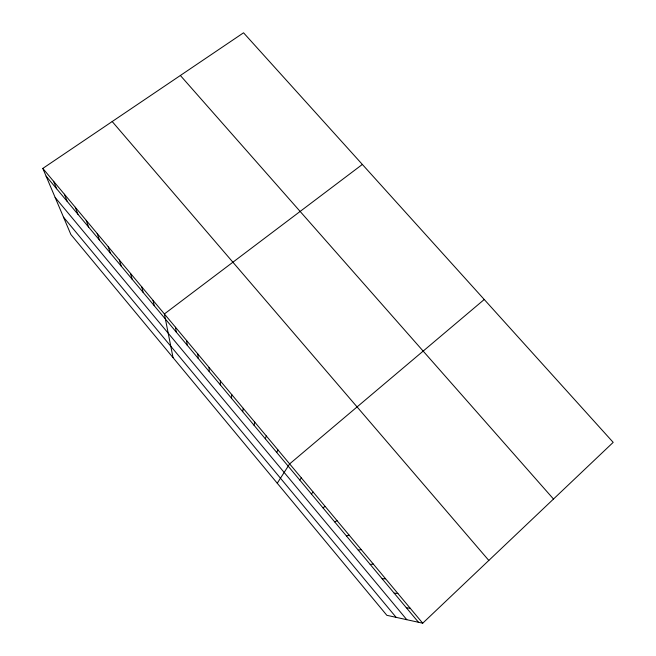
<?xml version="1.0" encoding="UTF-8"?>
<svg xmlns="http://www.w3.org/2000/svg" width="656" height="656" viewBox="0 0 656 656"><rect width="100%" height="100%" fill="white"/><g stroke="black" fill="none" stroke-linecap="round" stroke-linejoin="round"><path stroke-width="0.98" d="M220.326 384.875L220.4 381.005M231.486 398.241L231.781 394.633M242.704 411.689L243.228 408.335M253.987 425.203L254.741 422.111M265.319 438.782L266.311 435.961M276.725 452.443L277.947 449.893M277.258 483.226L289.64 463.899L484.243 299.497M299.71 479.979L301.407 477.978M422.71 623.2L613.188 442.365L243.548 32.8L42.812 168.412L70.864 234.487L386.851 615.312L422.71 623.2L42.812 168.412M311.297 493.861L313.24 492.139M362.358 164.443L164.394 313.953L173.036 357.618M322.941 507.818L325.13 506.383M334.658 521.856L337.094 520.7M346.434 535.96L349.115 535.099M358.274 550.146L361.21 549.572M370.181 564.414L373.371 564.135M382.153 578.756L385.605 578.772M394.19 593.18L397.905 593.5M406.294 607.686L410.271 608.309M180.367 75.481L553.492 499.036M112.192 121.54L488.818 560.445M46.092 176.128L418.471 622.265M55.145 197.464L406.81 619.699M63.525 217.202L396.134 617.353M53.571 181.286L56.654 188.78M64.386 194.233L67.273 201.499M75.26 207.247L77.941 214.291M86.19 220.334L88.675 227.148M97.178 233.495L99.458 240.071M108.232 246.722L110.306 253.06M119.343 260.022L121.204 266.123M130.511 273.396L132.168 279.259M141.745 286.836L143.188 292.461M153.037 300.358L154.267 305.729M175.472 327.221L176.275 332.1M186.616 340.554L187.198 345.187M197.817 353.969L198.186 358.348M209.075 367.45L209.223 371.575"/></g></svg>
